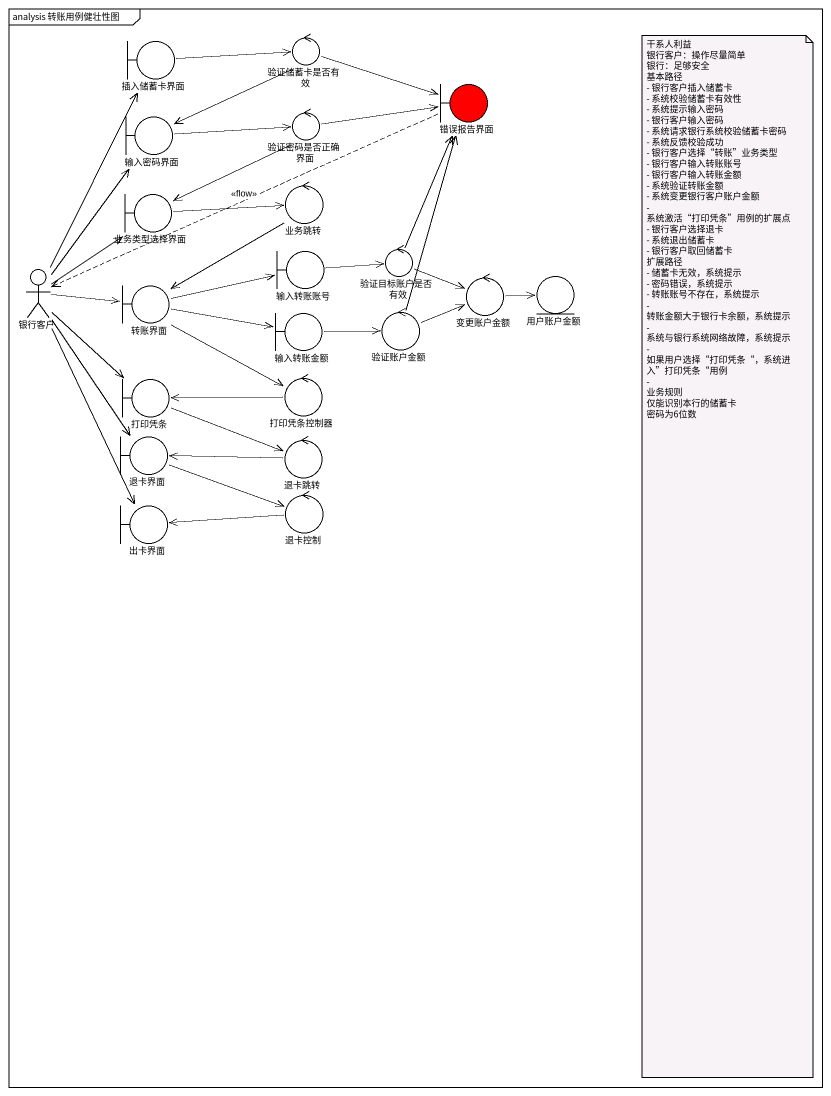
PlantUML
@startuml
mainframe analysis 转账用例健壮性图
boundary 插入储蓄卡界面
control 验证储蓄卡是否有效
boundary 输入密码界面
control 验证密码是否正确界面
boundary 错误报告界面 #FF0000
boundary 业务类型选择界面
control 业务跳转
actor 银行客户
boundary 输入转账账号
control 验证目标账户是否有效
entity 用户账户金额
boundary 转账界面
boundary 输入转账金额
control 验证账户金额
control 变更账户金额
boundary 打印凭条
control 打印凭条控制器
boundary 退卡界面
control 退卡跳转
boundary 出卡界面
control 退卡控制
插入储蓄卡界面 -right-> 验证储蓄卡是否有效
验证储蓄卡是否有效 -left-> 输入密码界面
验证储蓄卡是否有效 -right-> 错误报告界面
输入密码界面 -right-> 验证密码是否正确界面
验证密码是否正确界面 -right-> 错误报告界面
验证密码是否正确界面 -left-> 业务类型选择界面
错误报告界面 .left.> 银行客户 : <<flow>>
业务类型选择界面 -right-> 业务跳转
业务跳转 --> 转账界面
银行客户 -up-> 插入储蓄卡界面
银行客户 -up-> 输入密码界面
银行客户 -up-> 业务类型选择界面
银行客户 -right-> 转账界面
银行客户 --> 打印凭条
银行客户 --> 退卡界面
银行客户 --> 出卡界面
输入转账账号 -right-> 验证目标账户是否有效
验证目标账户是否有效 -up-> 错误报告界面
验证目标账户是否有效 -right-> 变更账户金额
转账界面 -right-> 输入转账账号
转账界面 -right-> 输入转账金额
转账界面 --> 打印凭条控制器
输入转账金额 -right-> 验证账户金额
验证账户金额 -up-> 错误报告界面
验证账户金额 -right-> 变更账户金额
变更账户金额 -right-> 用户账户金额
打印凭条 -right-> 退卡跳转
打印凭条控制器 -left-> 打印凭条
退卡界面 -right-> 退卡控制
退卡跳转 -left-> 退卡界面
退卡控制 -left-> 出卡界面
note as N1
  干系人利益
  银行客户：操作尽量简单
  银行：足够安全
  基本路径
  - 银行客户插入储蓄卡
  - 系统校验储蓄卡有效性
  - 系统提示输入密码
  - 银行客户输入密码
  - 系统请求银行系统校验储蓄卡密码
  - 系统反馈校验成功
  - 银行客户选择“转账”业务类型
  - 银行客户输入转账账号
  - 银行客户输入转账金额
  - 系统验证转账金额
  - 系统变更银行客户账户金额
  - 系统激活“打印凭条”用例的扩展点
  - 银行客户选择退卡
  - 系统退出储蓄卡
  - 银行客户取回储蓄卡
  扩展路径
  - 储蓄卡无效，系统提示
  - 密码错误，系统提示
  - 转账账号不存在，系统提示
  - 转账金额大于银行卡余额，系统提示
  - 系统与银行系统网络故障，系统提示
  - 如果用户选择“打印凭条“，系统进入”打印凭条“用例
  -
  业务规则
  仅能识别本行的储蓄卡
  密码为6位数
end note
@enduml
